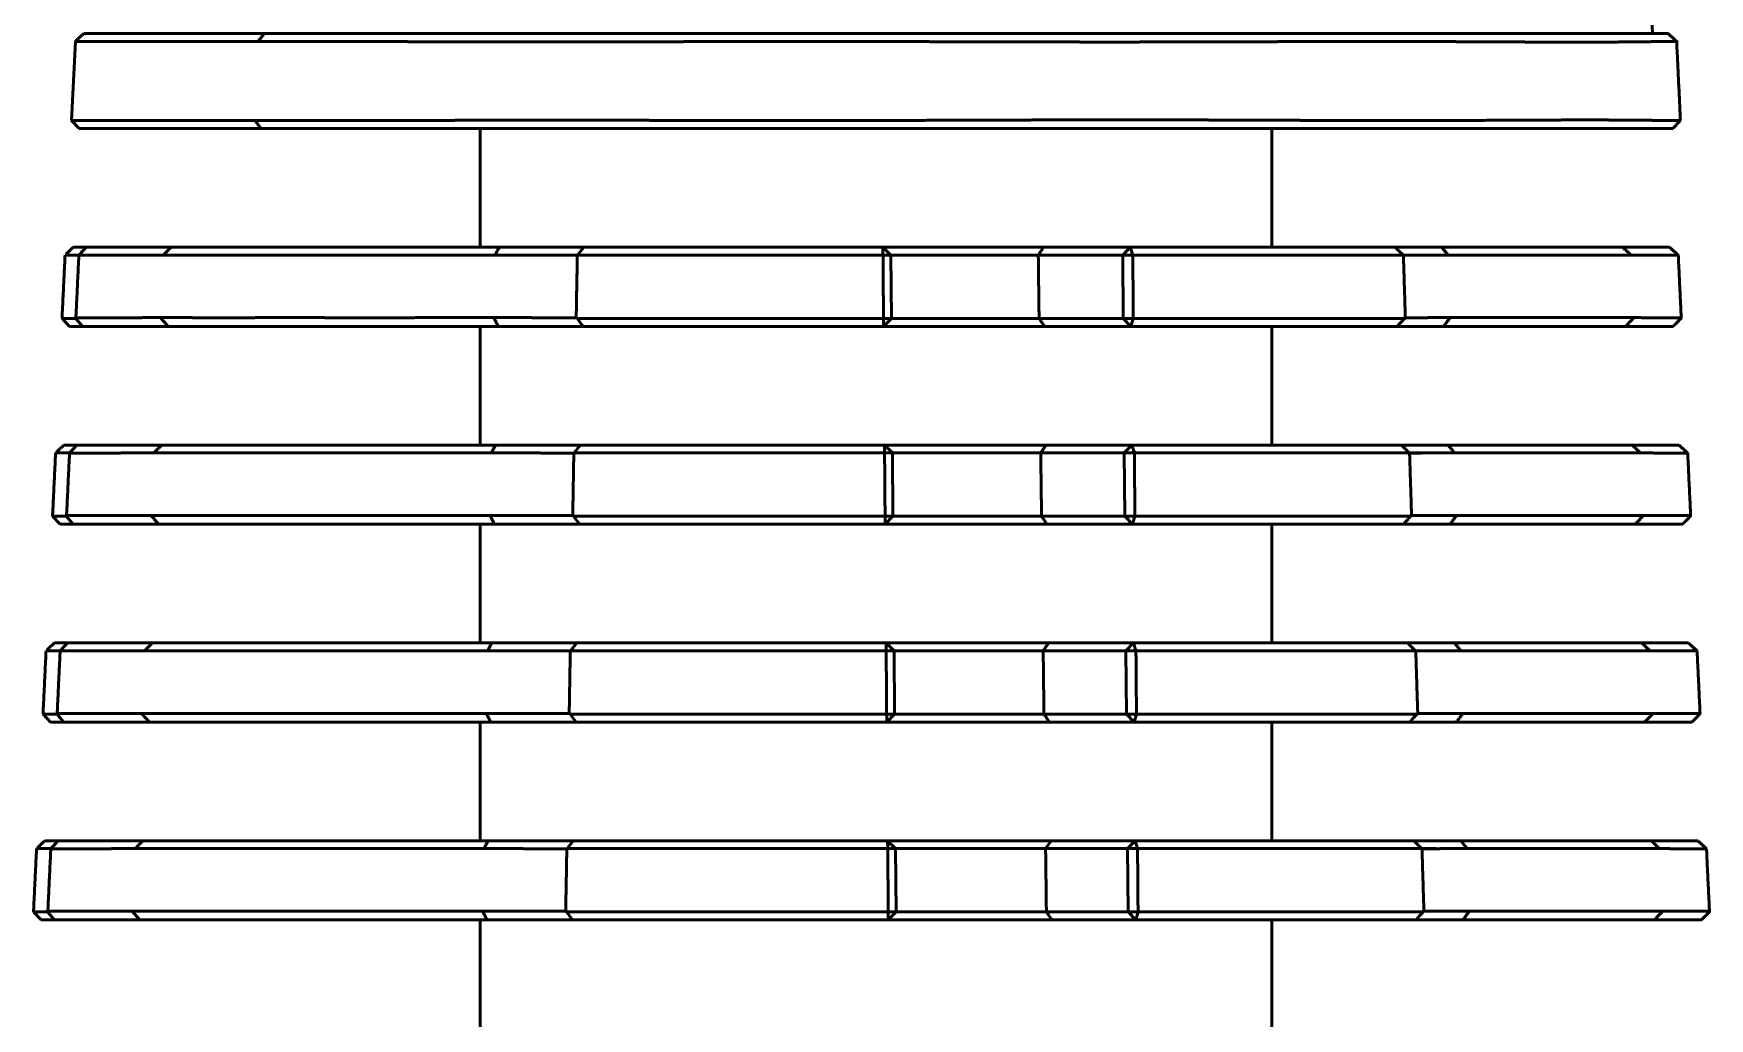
# Paper-space layout 'Layout1' of a CAD drawing. Header units: millimetres. Extents: x 102 to 294, y 28 to 266.
# Drawn here: x 103.44 to 145.79, y 198.28 to 223.17 of the extents above; entities that cross this region are included whole.
import ezdxf

# ---------------------------------------------------------------- set-up
doc = ezdxf.new("R2010")
doc.units = ezdxf.units.MM
doc.layers.add('170', color=7, linetype='Continuous', true_color=0xffffff)

psp = doc.layouts.get("Layout1")

# ---------------------------------------------------------------- linework, layer by layer
at = {"layer": '170', "color": 155, "linetype": 'Continuous', "lineweight": 50}
for p, q in [((104.497, 222.97), (104.401, 220.97)), ((104.401, 220.97), (104.591, 220.77)), ((114.728, 220.77), (114.728, 217.77)), ((134.728, 217.77), (134.728, 220.77)), ((124.904, 217.57), (124.903, 217.77)), ((125.104, 217.57), (124.903, 217.77)), ((124.903, 217.77), (128.962, 217.77)), ((128.962, 217.77), (131.149, 217.77)), ((130.961, 217.57), (131.149, 217.77)), ((131.216, 217.57), (131.149, 217.77)), ((124.904, 217.57), (125.104, 217.57)), ((125.104, 217.57), (125.117, 215.97)), ((128.829, 217.57), (125.104, 217.57)), ((130.974, 215.97), (130.961, 217.57)), ((130.961, 217.57), (131.216, 217.57)), ((104.16, 215.97), (104.351, 215.77)), ((114.728, 215.77), (114.728, 212.77)), ((124.918, 215.77), (124.917, 215.97)), ((124.917, 215.97), (125.117, 215.97)), ((124.918, 215.77), (125.117, 215.97)), ((128.986, 215.77), (124.918, 215.77)), ((125.116, 215.97), (128.848, 215.97)), ((131.166, 215.77), (128.986, 215.77)), ((131.166, 215.77), (130.974, 215.97)), ((130.974, 215.97), (131.229, 215.97)), ((131.166, 215.77), (131.229, 215.97)), ((134.728, 212.77), (134.728, 215.77)), ((124.944, 212.57), (124.942, 212.77)), ((125.143, 212.57), (124.942, 212.77)), ((124.942, 212.77), (129.025, 212.77)), ((129.025, 212.77), (131.19, 212.77)), ((131.002, 212.57), (131.19, 212.77)), ((131.19, 212.77), (131.256, 212.57)), ((124.944, 212.57), (125.143, 212.57)), ((125.143, 212.57), (125.156, 210.97)), ((128.89, 212.57), (125.143, 212.57)), ((131.015, 210.97), (131.002, 212.57)), ((131.002, 212.57), (131.256, 212.57)), ((103.92, 210.97), (104.11, 210.77)), ((124.957, 210.77), (124.957, 210.97)), ((124.957, 210.97), (125.156, 210.97)), ((124.957, 210.77), (125.156, 210.97)), ((125.155, 210.97), (128.91, 210.97)), ((131.207, 210.77), (131.015, 210.97)), ((131.015, 210.97), (131.269, 210.97)), ((131.269, 210.97), (131.207, 210.77)), ((114.728, 210.77), (114.728, 207.77)), ((129.048, 210.77), (124.957, 210.77)), ((131.207, 210.77), (129.048, 210.77)), ((134.728, 207.77), (134.728, 210.77)), ((124.984, 207.57), (124.982, 207.77)), ((125.183, 207.57), (124.982, 207.77)), ((124.982, 207.77), (129.087, 207.77)), ((124.984, 207.57), (125.183, 207.57)), ((125.183, 207.57), (125.195, 205.97)), ((128.952, 207.57), (125.183, 207.57)), ((129.087, 207.77), (131.231, 207.77)), ((131.042, 207.57), (131.231, 207.77)), ((131.055, 205.97), (131.042, 207.57)), ((131.042, 207.57), (131.296, 207.57)), ((131.231, 207.77), (131.296, 207.57)), ((103.68, 205.97), (103.87, 205.77)), ((124.997, 205.77), (124.997, 205.97)), ((124.997, 205.77), (125.195, 205.97)), ((124.997, 205.97), (125.195, 205.97)), ((125.195, 205.97), (128.971, 205.97)), ((131.248, 205.77), (131.055, 205.97)), ((131.055, 205.97), (131.309, 205.97)), ((131.309, 205.97), (131.248, 205.77)), ((114.728, 205.77), (114.728, 202.77)), ((129.111, 205.77), (124.997, 205.77)), ((131.248, 205.77), (129.111, 205.77)), ((134.728, 202.77), (134.728, 205.77)), ((125.024, 202.57), (125.021, 202.77)), ((125.222, 202.57), (125.021, 202.77)), ((125.021, 202.77), (129.149, 202.77)), ((125.222, 202.57), (125.024, 202.57)), ((125.222, 202.57), (125.235, 200.97)), ((129.014, 202.57), (125.222, 202.57)), ((129.149, 202.77), (131.272, 202.77)), ((131.083, 202.57), (131.272, 202.77)), ((131.096, 200.97), (131.083, 202.57)), ((131.336, 202.57), (131.083, 202.57)), ((131.272, 202.77), (131.336, 202.57)), ((103.439, 200.97), (103.63, 200.77)), ((114.728, 200.77), (114.728, 197.77)), ((125.036, 200.77), (125.037, 200.97)), ((125.036, 200.77), (125.235, 200.97)), ((129.173, 200.77), (125.036, 200.77)), ((125.235, 200.97), (125.037, 200.97)), ((125.234, 200.97), (129.033, 200.97)), ((131.289, 200.77), (129.173, 200.77)), ((131.349, 200.97), (131.096, 200.97)), ((131.289, 200.77), (131.096, 200.97)), ((131.349, 200.97), (131.289, 200.77)), ((134.728, 197.77), (134.728, 200.77))]:
    psp.add_line(p, q, dxfattribs=at)
for points in [[(144.348, 223.17), (144.242, 225.37)], [(104.707, 223.17), (104.496, 222.969)], [(109.112, 222.97), (109.274, 223.17)], [(144.976, 222.951), (144.746, 223.17)], [(145.054, 220.975), (144.958, 222.986)], [(109.185, 220.77), (109.038, 220.97)], [(144.861, 220.77), (145.04, 220.958)], [(104.447, 217.77), (104.258, 217.59)], [(104.447, 217.77), (104.774, 217.77)], [(106.72, 217.57), (106.916, 217.77)], [(115.1, 217.57), (115.21, 217.77)], [(139.183, 217.57), (139.021, 217.77)], [(143.804, 217.57), (143.594, 217.77)], [(104.237, 217.57), (104.16, 215.97)], [(104.585, 217.57), (104.237, 217.57)], [(104.51, 215.986), (104.585, 217.57)], [(117.152, 215.986), (117.18, 217.57)], [(124.917, 215.97), (124.904, 217.57)], [(130.961, 217.57), (128.828, 217.57)], [(128.848, 215.97), (128.828, 217.57)], [(131.216, 217.57), (131.229, 215.97)], [(138.103, 215.986), (138.054, 217.57)], [(145.074, 215.986), (144.999, 217.57)], [(106.841, 215.77), (106.645, 215.99)], [(115.18, 215.77), (115.07, 215.99)], [(117.153, 215.987), (117.173, 215.97)], [(138.087, 215.97), (138.103, 215.987)], [(139.072, 215.77), (139.234, 215.99)], [(143.67, 215.77), (143.88, 215.99)], [(145.074, 215.987), (145.072, 215.97)], [(104.16, 215.97), (104.505, 215.97)], [(104.676, 215.77), (104.351, 215.77)], [(128.848, 215.97), (130.974, 215.97)], [(104.207, 212.77), (104.018, 212.59)], [(104.207, 212.77), (104.538, 212.77)], [(106.482, 212.57), (106.678, 212.77)], [(115.006, 212.57), (115.116, 212.77)], [(139.345, 212.57), (139.183, 212.77)], [(144.045, 212.57), (143.835, 212.77)], [(103.997, 212.57), (103.92, 210.97)], [(104.348, 212.57), (103.997, 212.57)], [(104.274, 210.986), (104.349, 212.57)], [(117.092, 212.569), (117.064, 210.986)], [(124.957, 210.97), (124.944, 212.57)], [(131.002, 212.57), (128.89, 212.57)], [(128.89, 212.57), (128.91, 210.97)], [(131.256, 212.57), (131.269, 210.97)], [(138.519, 212.57), (133.998, 212.57)], [(138.26, 210.986), (138.21, 212.57)], [(145.237, 212.569), (145.312, 210.986)], [(103.92, 210.97), (104.269, 210.97)], [(104.269, 210.97), (104.274, 210.987)], [(106.406, 210.99), (106.603, 210.77)], [(114.976, 210.99), (115.086, 210.77)], [(128.91, 210.97), (131.015, 210.97)], [(139.396, 210.99), (139.234, 210.77)], [(144.121, 210.99), (143.912, 210.77)], [(104.44, 210.77), (104.11, 210.77)], [(103.757, 207.57), (103.68, 205.97)], [(104.112, 207.57), (103.757, 207.57)], [(103.966, 207.77), (103.777, 207.59)], [(103.966, 207.77), (104.301, 207.77)], [(104.037, 205.987), (104.112, 207.57)], [(106.244, 207.57), (106.44, 207.77)], [(114.911, 207.57), (115.021, 207.77)], [(117.003, 207.569), (116.975, 205.987)], [(124.997, 205.97), (124.984, 207.57)], [(128.952, 207.57), (128.971, 205.97)], [(131.042, 207.57), (128.952, 207.57)], [(131.296, 207.57), (131.309, 205.97)], [(138.365, 207.57), (138.211, 207.57)], [(138.366, 207.569), (138.416, 205.987)], [(139.345, 207.77), (139.507, 207.57)], [(144.077, 207.77), (144.286, 207.57)], [(145.55, 205.987), (145.475, 207.57)], [(103.68, 205.97), (104.033, 205.97)], [(104.033, 205.97), (104.037, 205.987)], [(106.168, 205.99), (106.365, 205.77)], [(114.882, 205.99), (114.991, 205.77)], [(116.975, 205.987), (116.996, 205.97)], [(128.971, 205.97), (131.055, 205.97)], [(138.262, 205.97), (138.399, 205.97)], [(138.399, 205.97), (138.416, 205.987)], [(139.558, 205.99), (139.396, 205.77)], [(144.363, 205.99), (144.153, 205.77)], [(145.55, 205.987), (145.547, 205.97)], [(104.204, 205.77), (103.87, 205.77)], [(103.516, 202.57), (103.439, 200.97)], [(103.876, 202.57), (103.516, 202.57)], [(103.726, 202.77), (103.537, 202.59)], [(103.726, 202.77), (104.065, 202.77)], [(103.801, 200.987), (103.876, 202.57)], [(106.005, 202.57), (106.202, 202.77)], [(114.817, 202.57), (114.927, 202.77)], [(116.887, 200.987), (116.915, 202.57)], [(125.037, 200.97), (125.024, 202.57)], [(129.033, 200.97), (129.013, 202.57)], [(131.083, 202.57), (129.013, 202.57)], [(131.336, 202.57), (131.349, 200.97)], [(138.893, 202.57), (134.339, 202.57)], [(138.572, 200.987), (138.523, 202.57)], [(139.669, 202.57), (139.507, 202.77)], [(144.528, 202.57), (144.318, 202.77)], [(145.712, 202.569), (145.788, 200.987)], [(103.439, 200.97), (103.764, 200.97)], [(103.967, 200.77), (103.63, 200.77)], [(103.764, 200.97), (103.796, 200.97)], [(103.796, 200.97), (103.801, 200.987)], [(105.93, 200.99), (106.127, 200.77)], [(114.788, 200.99), (114.897, 200.77)], [(129.033, 200.97), (131.096, 200.97)], [(139.72, 200.99), (139.558, 200.77)], [(144.604, 200.99), (144.394, 200.77)]]:
    psp.add_open_spline(points, degree=1, dxfattribs=at)
for points, knots in [([(109.112, 222.97), (107.014, 222.97), (105.45, 222.97), (104.606, 222.97), (104.497, 222.97)], [0, 0, 0.45456, 0.793501, 0.976331, 1, 1]), ([(104.707, 223.17), (104.843, 223.17), (105.892, 223.17), (107.922, 223.17), (109.274, 223.17)], [0, 0, 0.029963, 0.259498, 0.703983, 1, 1]), ([(144.959, 222.968), (144.936, 222.969), (144.923, 222.97), (144.906, 222.97), (144.887, 222.97), (144.865, 222.97), (144.811, 222.97), (144.745, 222.97), (144.667, 222.969), (144.577, 222.968), (144.361, 222.965), (144.098, 222.961), (143.949, 222.96), (143.789, 222.958), (143.616, 222.957), (143.433, 222.955), (143.238, 222.954), (143.032, 222.953), (142.815, 222.953), (142.587, 222.952), (142.349, 222.952), (142.1, 222.953), (141.84, 222.953), (141.569, 222.954), (140.999, 222.956), (140.389, 222.959), (139.742, 222.963), (139.405, 222.964), (138.882, 222.967), (138.522, 222.968), (137.968, 222.97), (137.589, 222.97), (137.202, 222.97), (136.808, 222.97), (135.997, 222.968), (135.581, 222.967), (135.158, 222.965), (134.295, 222.962), (133.41, 222.959), (132.502, 222.957), (132.041, 222.956), (131.576, 222.956), (131.107, 222.955), (130.158, 222.955), (129.678, 222.956), (129.195, 222.956), (128.709, 222.957), (128.221, 222.958), (127.73, 222.959), (126.745, 222.962), (125.756, 222.965), (125.259, 222.967), (124.763, 222.968), (123.771, 222.97), (123.275, 222.97), (122.286, 222.97), (121.548, 222.968), (121.059, 222.967), (120.329, 222.965), (119.847, 222.964), (119.366, 222.962), (118.889, 222.961), (118.415, 222.96), (117.711, 222.958), (117.248, 222.958), (116.561, 222.957), (116.11, 222.957), (115.663, 222.957), (115.222, 222.958), (114.786, 222.958), (114.144, 222.96), (113.724, 222.961), (113.107, 222.963), (112.705, 222.965), (112.309, 222.966), (111.921, 222.968), (111.167, 222.97), (110.447, 222.972), (109.762, 222.972), (109.112, 222.97)], [0, 0, 0.000634, 0.001005, 0.001461, 0.002001, 0.002625, 0.004126, 0.005964, 0.008139, 0.01065, 0.016673, 0.02401, 0.028164, 0.032642, 0.037443, 0.042566, 0.048003, 0.053753, 0.059808, 0.066162, 0.072813, 0.079762, 0.087009, 0.094549, 0.110474, 0.127478, 0.145524, 0.154938, 0.169526, 0.17955, 0.195012, 0.205588, 0.216377, 0.227379, 0.250011, 0.261615, 0.273404, 0.297471, 0.322173, 0.347493, 0.360353, 0.373339, 0.386427, 0.412897, 0.42628, 0.43976, 0.453316, 0.466939, 0.480621, 0.508092, 0.535699, 0.54955, 0.5634, 0.591069, 0.60489, 0.632479, 0.65307, 0.666727, 0.687073, 0.700544, 0.713939, 0.727258, 0.74048, 0.760112, 0.773048, 0.792193, 0.804786, 0.81724, 0.829555, 0.841709, 0.859626, 0.871342, 0.888551, 0.89978, 0.910815, 0.921652, 0.942671, 0.962762, 0.981872, 1, 1]), ([(109.274, 223.17), (112.056, 223.17), (115.327, 223.17), (118.954, 223.17), (122.802, 223.17), (126.723, 223.17), (128.662, 223.17), (132.41, 223.17), (135.869, 223.17), (137.446, 223.17), (140.209, 223.17), (142.379, 223.17), (143.884, 223.17), (144.655, 223.17), (144.746, 223.17)], [0, 0, 0.078438, 0.170654, 0.272886, 0.381372, 0.491907, 0.54657, 0.652233, 0.74974, 0.794209, 0.872097, 0.933256, 0.975692, 0.997415, 1, 1]), ([(104.401, 220.97), (104.511, 220.97), (105.358, 220.97), (106.93, 220.97), (109.038, 220.97)], [0, 0, 0.02367, 0.2065, 0.545441, 1, 1]), ([(109.185, 220.77), (107.82, 220.77), (105.774, 220.77), (104.724, 220.77), (104.591, 220.77)], [0, 0, 0.297064, 0.742456, 0.97114, 1, 1]), ([(109.038, 220.97), (109.36, 220.969), (109.691, 220.968), (110.032, 220.968), (110.738, 220.968), (111.291, 220.969), (111.669, 220.97), (111.861, 220.97), (112.649, 220.973), (113.466, 220.975), (113.675, 220.975), (114.097, 220.976), (114.743, 220.977), (115.623, 220.978), (116.072, 220.978), (116.526, 220.979), (116.985, 220.978), (117.448, 220.978), (118.152, 220.977), (118.626, 220.977), (119.344, 220.975), (119.827, 220.974), (120.802, 220.973), (121.784, 220.971), (122.279, 220.97), (123.024, 220.97), (123.522, 220.97), (124.27, 220.971), (125.268, 220.974), (126.015, 220.976), (126.513, 220.978), (127.257, 220.98), (127.997, 220.983), (128.489, 220.984), (129.222, 220.986), (129.708, 220.987), (130.669, 220.988), (131.615, 220.987), (132.083, 220.987), (132.776, 220.986), (133.232, 220.984), (133.906, 220.982), (134.785, 220.979), (135.429, 220.976), (135.85, 220.975), (136.468, 220.972), (136.872, 220.971), (137.268, 220.97), (137.658, 220.97), (138.039, 220.97), (138.777, 220.971), (139.481, 220.973), (140.149, 220.976), (141.081, 220.981), (141.654, 220.983), (142.186, 220.985), (142.437, 220.985), (142.676, 220.985), (142.905, 220.985), (143.122, 220.985), (143.329, 220.984), (143.525, 220.983), (143.709, 220.982), (143.882, 220.981), (144.044, 220.979), (144.193, 220.978), (144.331, 220.976), (144.457, 220.975), (144.673, 220.972), (144.764, 220.971), (144.842, 220.97), (144.908, 220.97), (144.962, 220.97), (145.003, 220.97), (145.032, 220.971), (145.043, 220.972), (145.05, 220.972), (145.054, 220.973)], [0, 0, 0.008947, 0.018148, 0.027593, 0.047207, 0.062551, 0.073061, 0.078395, 0.100255, 0.12295, 0.128745, 0.140473, 0.15839, 0.182833, 0.195292, 0.207908, 0.220653, 0.233518, 0.253041, 0.266208, 0.286157, 0.29957, 0.326617, 0.353907, 0.367643, 0.38833, 0.40216, 0.422929, 0.450616, 0.471378, 0.485199, 0.505852, 0.526407, 0.540056, 0.560419, 0.573902, 0.60059, 0.626863, 0.639844, 0.65909, 0.671754, 0.69047, 0.714862, 0.732733, 0.744428, 0.761602, 0.772806, 0.783813, 0.79462, 0.805208, 0.825707, 0.84524, 0.863797, 0.889679, 0.905578, 0.920357, 0.92731, 0.933962, 0.940309, 0.946353, 0.952094, 0.957529, 0.962647, 0.967449, 0.971928, 0.976081, 0.979907, 0.983407, 0.989419, 0.991922, 0.99409, 0.995921, 0.997416, 0.998572, 0.999388, 0.999668, 0.999863, 1, 1]), ([(144.861, 220.77), (144.771, 220.77), (144.001, 220.77), (142.493, 220.77), (141.484, 220.77), (138.999, 220.77), (135.954, 220.77), (132.475, 220.77), (128.704, 220.77), (126.753, 220.77), (122.804, 220.77), (118.931, 220.77), (117.072, 220.77), (113.589, 220.77), (110.522, 220.77), (109.185, 220.77)], [0, 0, 0.002523, 0.024108, 0.066366, 0.094645, 0.164299, 0.249658, 0.347167, 0.452867, 0.507572, 0.618257, 0.726808, 0.77891, 0.876558, 0.962513, 1, 1]), ([(104.583, 217.569), (104.631, 217.619), (104.726, 217.72), (104.774, 217.77)], [0, 0, 0.24967, 0.749682, 1, 1]), ([(104.774, 217.77), (106.399, 217.77), (106.916, 217.77)], [0, 0, 0.758515, 1, 1]), ([(106.916, 217.77), (108.915, 217.77), (111.73, 217.77), (115.21, 217.77)], [0, 0, 0.241066, 0.580396, 1, 1]), ([(115.21, 217.77), (116.107, 217.77), (117.345, 217.77)], [0, 0, 0.41989, 1, 1]), ([(117.345, 217.77), (117.305, 217.72), (117.265, 217.67), (117.225, 217.619), (117.184, 217.569)], [0, 0, 0.24961, 0.499522, 0.74961, 1, 1]), ([(117.345, 217.77), (119.799, 217.77), (124.903, 217.77)], [0, 0, 0.324618, 1, 1]), ([(128.962, 217.77), (128.905, 217.685), (128.886, 217.656), (128.848, 217.599), (128.829, 217.57)], [0, 0, 0.426237, 0.569665, 0.856547, 1, 1]), ([(131.149, 217.77), (133.536, 217.77), (137.846, 217.77)], [0, 0, 0.356345, 1, 1]), ([(138.051, 217.569), (137.948, 217.67), (137.845, 217.77)], [0, 0, 0.500298, 1, 1]), ([(137.845, 217.77), (138.003, 217.77), (139.021, 217.77)], [0, 0, 0.133736, 1, 1]), ([(139.021, 217.77), (140.326, 217.77), (142.317, 217.77), (143.406, 217.77), (143.594, 217.77)], [0, 0, 0.285425, 0.720662, 0.958777, 1, 1]), ([(143.594, 217.77), (144.154, 217.77), (144.777, 217.77)], [0, 0, 0.473105, 1, 1]), ([(144.778, 217.77), (144.889, 217.67), (144.999, 217.569)], [0, 0, 0.500208, 1, 1]), ([(106.72, 217.57), (106.641, 217.57), (106.553, 217.57), (106.506, 217.57), (106.406, 217.57), (106.126, 217.57), (105.731, 217.569), (105.51, 217.569), (105.354, 217.568), (104.94, 217.567), (104.584, 217.566)], [0, 0, 0.037151, 0.078153, 0.100099, 0.146778, 0.278196, 0.463052, 0.56664, 0.639722, 0.8336, 1, 1]), ([(115.1, 217.57), (114.395, 217.57), (113.711, 217.57), (113.047, 217.571), (112.723, 217.571), (112.091, 217.571), (111.483, 217.571), (111.188, 217.571), (110.616, 217.57), (110.07, 217.57), (109.549, 217.571), (109.057, 217.571), (108.593, 217.571), (108.372, 217.571), (107.951, 217.571), (107.752, 217.571), (107.377, 217.57), (107.033, 217.57), (106.72, 217.57)], [0, 0, 0.084052, 0.16571, 0.244924, 0.283614, 0.35902, 0.431656, 0.466869, 0.535068, 0.600282, 0.662342, 0.72111, 0.776469, 0.802873, 0.853082, 0.876846, 0.92164, 0.962695, 1, 1]), ([(117.18, 217.566), (117.105, 217.567), (117.022, 217.567), (116.93, 217.567), (116.831, 217.568), (116.61, 217.569), (116.361, 217.569), (116.084, 217.57), (115.934, 217.57), (115.779, 217.57), (115.45, 217.57), (115.1, 217.57)], [0, 0, 0.036104, 0.076188, 0.12025, 0.168014, 0.273943, 0.393601, 0.52698, 0.598895, 0.673806, 0.83159, 1, 1]), ([(124.904, 217.57), (122.275, 217.57), (117.181, 217.57)], [0, 0, 0.340423, 1, 1]), ([(138.053, 217.57), (133.655, 217.57), (131.216, 217.57)], [0, 0, 0.643258, 1, 1]), ([(139.183, 217.57), (139.052, 217.57), (138.869, 217.57), (138.757, 217.57), (138.512, 217.57), (138.353, 217.569), (138.285, 217.569), (138.226, 217.569), (138.175, 217.568), (138.153, 217.568), (138.133, 217.568), (138.076, 217.567), (138.054, 217.566)], [0, 0, 0.115959, 0.277771, 0.377315, 0.594217, 0.735212, 0.794917, 0.847345, 0.892395, 0.912023, 0.929674, 0.980589, 1, 1]), ([(143.804, 217.57), (143.181, 217.57), (141.616, 217.57), (139.183, 217.57)], [0, 0, 0.134705, 0.473397, 1, 1]), ([(145, 217.566), (144.865, 217.567), (144.738, 217.567), (144.618, 217.567), (144.561, 217.568), (144.306, 217.569), (144.138, 217.569), (144.066, 217.57), (144.003, 217.57), (143.948, 217.57), (143.901, 217.57), (143.835, 217.57), (143.804, 217.57)], [0, 0, 0.112429, 0.218862, 0.319262, 0.367026, 0.580151, 0.720235, 0.780191, 0.833338, 0.87958, 0.918511, 0.974112, 1, 1]), ([(104.505, 215.97), (104.508, 215.978), (104.51, 215.987)], [0, 0, 0.499836, 1, 1]), ([(104.51, 215.987), (104.691, 215.987), (105.036, 215.988), (105.51, 215.988), (105.793, 215.988), (106.05, 215.989), (106.169, 215.989), (106.28, 215.99), (106.478, 215.99), (106.645, 215.99)], [0, 0, 0.084563, 0.246572, 0.468431, 0.601044, 0.721491, 0.777075, 0.829174, 0.922109, 1, 1]), ([(106.645, 215.99), (106.798, 215.99), (107.128, 215.99), (107.489, 215.989), (107.881, 215.989), (108.089, 215.989), (108.526, 215.989), (108.993, 215.989), (109.489, 215.99), (110.011, 215.99), (110.282, 215.99), (110.844, 215.989), (111.432, 215.989), (112.044, 215.989), (112.359, 215.989), (113.005, 215.989), (113.674, 215.99), (115.07, 215.99)], [0, 0, 0.018171, 0.057334, 0.100193, 0.146743, 0.171392, 0.223342, 0.278764, 0.337558, 0.399553, 0.431734, 0.498465, 0.568242, 0.640903, 0.678249, 0.754947, 0.834271, 1, 1]), ([(115.07, 215.99), (115.248, 215.99), (115.421, 215.99), (115.751, 215.99), (116.331, 215.988), (116.581, 215.988), (116.696, 215.988), (116.803, 215.988), (116.994, 215.988), (117.152, 215.987)], [0, 0, 0.085588, 0.16867, 0.326887, 0.605363, 0.725524, 0.780754, 0.832371, 0.923956, 1, 1]), ([(138.103, 215.987), (138.11, 215.987), (138.125, 215.988), (138.15, 215.988), (138.276, 215.988), (138.402, 215.988), (138.562, 215.989), (138.655, 215.989), (138.755, 215.99), (138.98, 215.99), (139.234, 215.99)], [0, 0, 0.005867, 0.01967, 0.041413, 0.152722, 0.264295, 0.405619, 0.487636, 0.57681, 0.775098, 1, 1]), ([(139.234, 215.99), (140.561, 215.99), (142.584, 215.99), (143.689, 215.99), (143.88, 215.99)], [0, 0, 0.285633, 0.721063, 0.959012, 1, 1]), ([(143.88, 215.99), (143.891, 215.99), (143.911, 215.99), (143.94, 215.99), (143.977, 215.99), (144.078, 215.989), (144.213, 215.988), (144.292, 215.988), (144.428, 215.988), (144.528, 215.988), (144.813, 215.988), (145.074, 215.987)], [0, 0, 0.009131, 0.025789, 0.049984, 0.081551, 0.165999, 0.2785, 0.345224, 0.458546, 0.542931, 0.78136, 1, 1]), ([(104.676, 215.77), (104.59, 215.87), (104.505, 215.97)], [0, 0, 0.50052, 1, 1]), ([(106.841, 215.77), (106.319, 215.77), (104.676, 215.77)], [0, 0, 0.240878, 1, 1]), ([(115.18, 215.77), (113.35, 215.77), (110.171, 215.77), (107.74, 215.77), (106.841, 215.77)], [0, 0, 0.219429, 0.600673, 0.892134, 1, 1]), ([(117.327, 215.77), (116.085, 215.77), (115.18, 215.77)], [0, 0, 0.578693, 1, 1]), ([(117.173, 215.97), (119.685, 215.97), (124.917, 215.97)], [0, 0, 0.324446, 1, 1]), ([(117.173, 215.97), (117.212, 215.92), (117.25, 215.87), (117.288, 215.82), (117.327, 215.77)], [0, 0, 0.250286, 0.500401, 0.750305, 1, 1]), ([(124.918, 215.77), (122.335, 215.77), (117.327, 215.77)], [0, 0, 0.340211, 1, 1]), ([(128.848, 215.97), (128.908, 215.883), (128.947, 215.826), (128.986, 215.77)], [0, 0, 0.434579, 0.717277, 1, 1]), ([(137.894, 215.77), (135.818, 215.77), (131.166, 215.77)], [0, 0, 0.308576, 1, 1]), ([(131.229, 215.97), (133.675, 215.97), (138.087, 215.97)], [0, 0, 0.356671, 1, 1]), ([(137.894, 215.77), (137.942, 215.82), (137.99, 215.87), (138.087, 215.97)], [0, 0, 0.249784, 0.49972, 1, 1]), ([(139.072, 215.77), (138.447, 215.77), (137.894, 215.77)], [0, 0, 0.530571, 1, 1]), ([(143.67, 215.77), (143.053, 215.77), (141.495, 215.77), (139.072, 215.77)], [0, 0, 0.134339, 0.473053, 1, 1]), ([(144.87, 215.77), (144.238, 215.77), (143.67, 215.77)], [0, 0, 0.526878, 1, 1]), ([(145.072, 215.97), (145.021, 215.92), (144.921, 215.82), (144.87, 215.77)], [0, 0, 0.249788, 0.7498, 1, 1]), ([(104.347, 212.569), (104.442, 212.67), (104.537, 212.77)], [0, 0, 0.499572, 1, 1]), ([(104.538, 212.77), (105.437, 212.77), (106.678, 212.77)], [0, 0, 0.420295, 1, 1]), ([(106.678, 212.77), (107.586, 212.77), (110.043, 212.77), (111.57, 212.77), (115.116, 212.77)], [0, 0, 0.107602, 0.398808, 0.579836, 1, 1]), ([(115.116, 212.77), (116.739, 212.77), (117.257, 212.77)], [0, 0, 0.75818, 1, 1]), ([(117.257, 212.77), (117.217, 212.72), (117.176, 212.67), (117.136, 212.619), (117.096, 212.569)], [0, 0, 0.249632, 0.499503, 0.749676, 1, 1]), ([(117.256, 212.77), (119.751, 212.77), (124.942, 212.77)], [0, 0, 0.324608, 1, 1]), ([(129.025, 212.77), (128.967, 212.685), (128.929, 212.627), (128.89, 212.57)], [0, 0, 0.42575, 0.712899, 1, 1]), ([(131.19, 212.77), (133.618, 212.77), (138.002, 212.77)], [0, 0, 0.356405, 1, 1]), ([(138.207, 212.569), (138.156, 212.619), (138.053, 212.72), (138.002, 212.77)], [0, 0, 0.250208, 0.750233, 1, 1]), ([(138.002, 212.77), (138.161, 212.77), (139.183, 212.77)], [0, 0, 0.13443, 1, 1]), ([(139.183, 212.77), (140.514, 212.77), (142.542, 212.77), (143.647, 212.77), (143.835, 212.77)], [0, 0, 0.286076, 0.721919, 0.959507, 1, 1]), ([(143.835, 212.77), (144.392, 212.77), (145.015, 212.77)], [0, 0, 0.472021, 1, 1]), ([(145.016, 212.77), (145.126, 212.67), (145.237, 212.569)], [0, 0, 0.500198, 1, 1]), ([(106.482, 212.57), (106.403, 212.57), (106.315, 212.57), (106.269, 212.57), (106.169, 212.57), (105.889, 212.57), (105.633, 212.569), (105.349, 212.569), (105.196, 212.568), (105.037, 212.568), (104.703, 212.567), (104.348, 212.566)], [0, 0, 0.037053, 0.077966, 0.099878, 0.146492, 0.277804, 0.397744, 0.530892, 0.602493, 0.676953, 0.833432, 1, 1]), ([(115.006, 212.57), (114.644, 212.57), (113.937, 212.57), (113.591, 212.57), (112.915, 212.571), (112.585, 212.571), (111.942, 212.571), (111.629, 212.571), (111.022, 212.571), (110.44, 212.57), (109.884, 212.57), (109.355, 212.571), (108.854, 212.571), (108.382, 212.571), (107.94, 212.571), (107.528, 212.571), (107.147, 212.57), (106.798, 212.57), (106.482, 212.57)], [0, 0, 0.042369, 0.125353, 0.165927, 0.245241, 0.283974, 0.359461, 0.396171, 0.467389, 0.535633, 0.600877, 0.662944, 0.721683, 0.777009, 0.828913, 0.877259, 0.921934, 0.96285, 1, 1]), ([(117.092, 212.566), (117.016, 212.567), (116.888, 212.567), (116.841, 212.567), (116.741, 212.568), (116.52, 212.569), (116.27, 212.569), (115.992, 212.57), (115.842, 212.57), (115.686, 212.57), (115.357, 212.57), (115.006, 212.57)], [0, 0, 0.036153, 0.097843, 0.120384, 0.168179, 0.274151, 0.393826, 0.527203, 0.599107, 0.673989, 0.831699, 1, 1]), ([(124.944, 212.57), (119.64, 212.57), (117.093, 212.57)], [0, 0, 0.675607, 1, 1]), ([(138.209, 212.57), (136.068, 212.57), (131.256, 212.57)], [0, 0, 0.308006, 1, 1]), ([(139.345, 212.57), (139.213, 212.57), (139.089, 212.57), (138.973, 212.57), (138.917, 212.57), (138.671, 212.57), (138.512, 212.569), (138.444, 212.569), (138.384, 212.569), (138.358, 212.569), (138.333, 212.568), (138.311, 212.568), (138.291, 212.568), (138.233, 212.567), (138.21, 212.566)], [0, 0, 0.115747, 0.225054, 0.327903, 0.376704, 0.593387, 0.734336, 0.794058, 0.846531, 0.870022, 0.891645, 0.91132, 0.929018, 0.980204, 1, 1]), ([(144.045, 212.57), (143.417, 212.57), (141.825, 212.57), (139.345, 212.57)], [0, 0, 0.133561, 0.472316, 1, 1]), ([(145.237, 212.566), (145.103, 212.567), (144.915, 212.567), (144.799, 212.568), (144.544, 212.569), (144.377, 212.569), (144.306, 212.57), (144.214, 212.57), (144.163, 212.57), (144.141, 212.57), (144.075, 212.57), (144.045, 212.57)], [0, 0, 0.112706, 0.270467, 0.36784, 0.581266, 0.721441, 0.781378, 0.858434, 0.900957, 0.919419, 0.974641, 1, 1]), ([(104.44, 210.77), (104.354, 210.87), (104.269, 210.97)], [0, 0, 0.500465, 1, 1]), ([(104.274, 210.987), (104.454, 210.987), (104.8, 210.988), (105.274, 210.988), (105.688, 210.989), (105.873, 210.989), (105.988, 210.989), (106.241, 210.99), (106.406, 210.99)], [0, 0, 0.084662, 0.246819, 0.468805, 0.663208, 0.750055, 0.803935, 0.922292, 1, 1]), ([(106.406, 210.99), (106.561, 210.99), (106.725, 210.99), (107.075, 210.99), (107.457, 210.989), (107.871, 210.989), (108.316, 210.989), (108.79, 210.989), (109.293, 210.99), (109.825, 210.99), (110.384, 210.99), (110.97, 210.989), (111.272, 210.989), (111.895, 210.989), (112.215, 210.989), (112.873, 210.989), (113.554, 210.99), (114.976, 210.99)], [0, 0, 0.018092, 0.037138, 0.078028, 0.122632, 0.170943, 0.222838, 0.278191, 0.336888, 0.398925, 0.464175, 0.532509, 0.567795, 0.640504, 0.677881, 0.754658, 0.834072, 1, 1]), ([(114.976, 210.99), (115.154, 210.99), (115.328, 210.99), (115.658, 210.99), (116.239, 210.988), (116.49, 210.988), (116.606, 210.988), (116.713, 210.988), (116.905, 210.988), (117.064, 210.987)], [0, 0, 0.085536, 0.168568, 0.326711, 0.605141, 0.725322, 0.780579, 0.832218, 0.923868, 1, 1]), ([(117.064, 210.987), (117.074, 210.978), (117.084, 210.97)], [0, 0, 0.500098, 1, 1]), ([(117.084, 210.97), (122.277, 210.97), (124.957, 210.97)], [0, 0, 0.659632, 1, 1]), ([(117.084, 210.97), (117.123, 210.92), (117.161, 210.87), (117.2, 210.82), (117.238, 210.77)], [0, 0, 0.250341, 0.500445, 0.75034, 1, 1]), ([(128.91, 210.97), (128.94, 210.926), (128.99, 210.855), (129.029, 210.798), (129.048, 210.77)], [0, 0, 0.217061, 0.575643, 0.858548, 1, 1]), ([(131.269, 210.97), (136.094, 210.97), (138.243, 210.97)], [0, 0, 0.691916, 1, 1]), ([(138.051, 210.77), (138.147, 210.87), (138.195, 210.92), (138.243, 210.97)], [0, 0, 0.499694, 0.749757, 1, 1]), ([(138.243, 210.97), (138.251, 210.978), (138.259, 210.987)], [0, 0, 0.499685, 1, 1]), ([(138.26, 210.987), (138.266, 210.987), (138.282, 210.988), (138.307, 210.988), (138.434, 210.988), (138.561, 210.988), (138.721, 210.989), (138.815, 210.989), (138.916, 210.99), (139.141, 210.99), (139.396, 210.99)], [0, 0, 0.006055, 0.020035, 0.041933, 0.15353, 0.265165, 0.406445, 0.488389, 0.57748, 0.775486, 1, 1]), ([(139.396, 210.99), (140.749, 210.99), (142.809, 210.99), (143.492, 210.99), (144.121, 210.99)], [0, 0, 0.286278, 0.722309, 0.866793, 1, 1]), ([(144.121, 210.99), (144.132, 210.99), (144.151, 210.99), (144.18, 210.99), (144.217, 210.99), (144.318, 210.989), (144.452, 210.988), (144.619, 210.988), (144.715, 210.988), (144.82, 210.988), (145.051, 210.988), (145.312, 210.987)], [0, 0, 0.008846, 0.025258, 0.049248, 0.080641, 0.164865, 0.277303, 0.417869, 0.498888, 0.586642, 0.780844, 1, 1]), ([(145.31, 210.97), (145.259, 210.92), (145.158, 210.82), (145.108, 210.77)], [0, 0, 0.24982, 0.74982, 1, 1]), ([(145.312, 210.987), (145.311, 210.978), (145.31, 210.97)], [0, 0, 0.500514, 1, 1]), ([(106.603, 210.77), (105.35, 210.77), (104.44, 210.77)], [0, 0, 0.579104, 1, 1]), ([(115.086, 210.77), (111.525, 210.77), (108.645, 210.77), (106.603, 210.77)], [0, 0, 0.419791, 0.759271, 1, 1]), ([(117.238, 210.77), (115.992, 210.77), (115.086, 210.77)], [0, 0, 0.578886, 1, 1]), ([(124.957, 210.77), (122.331, 210.77), (117.238, 210.77)], [0, 0, 0.340203, 1, 1]), ([(138.051, 210.77), (133.646, 210.77), (131.207, 210.77)], [0, 0, 0.643648, 1, 1]), ([(139.234, 210.77), (138.607, 210.77), (138.051, 210.77)], [0, 0, 0.52987, 1, 1]), ([(143.912, 210.77), (143.723, 210.77), (142.613, 210.77), (140.573, 210.77), (139.234, 210.77)], [0, 0, 0.040268, 0.277693, 0.713721, 1, 1]), ([(145.108, 210.77), (144.476, 210.77), (143.912, 210.77)], [0, 0, 0.52796, 1, 1]), ([(104.11, 207.569), (104.206, 207.67), (104.301, 207.77)], [0, 0, 0.499532, 1, 1]), ([(106.244, 207.57), (106.165, 207.57), (106.078, 207.57), (105.982, 207.57), (105.879, 207.57), (105.396, 207.569), (105.112, 207.569), (104.96, 207.568), (104.801, 207.568), (104.467, 207.567), (104.112, 207.566)], [0, 0, 0.036955, 0.077788, 0.122489, 0.170777, 0.397341, 0.530524, 0.602164, 0.676664, 0.833267, 1, 1]), ([(104.302, 207.77), (105.201, 207.77), (106.44, 207.77)], [0, 0, 0.42065, 1, 1]), ([(114.911, 207.57), (114.181, 207.57), (113.471, 207.57), (112.783, 207.571), (112.116, 207.571), (111.473, 207.571), (110.856, 207.571), (110.264, 207.57), (109.698, 207.57), (109.16, 207.571), (108.651, 207.571), (108.408, 207.571), (107.943, 207.572), (107.509, 207.571), (107.304, 207.571), (106.918, 207.57), (106.564, 207.57), (106.244, 207.57)], [0, 0, 0.084273, 0.166139, 0.24555, 0.322452, 0.396633, 0.467902, 0.536192, 0.601464, 0.663535, 0.722249, 0.750325, 0.803912, 0.853988, 0.877669, 0.922221, 0.963, 1, 1]), ([(106.44, 207.77), (107.36, 207.77), (109.858, 207.77), (111.412, 207.77), (115.021, 207.77)], [0, 0, 0.107274, 0.398321, 0.579433, 1, 1]), ([(117.003, 207.566), (116.928, 207.567), (116.844, 207.567), (116.751, 207.567), (116.651, 207.568), (116.429, 207.569), (116.179, 207.569), (115.9, 207.57), (115.75, 207.57), (115.593, 207.57), (115.263, 207.57), (114.911, 207.57)], [0, 0, 0.036199, 0.076365, 0.120508, 0.168332, 0.274349, 0.394041, 0.527413, 0.599306, 0.674164, 0.831803, 1, 1]), ([(115.021, 207.77), (115.922, 207.77), (117.168, 207.77)], [0, 0, 0.419529, 1, 1]), ([(124.984, 207.57), (122.268, 207.57), (117.004, 207.57)], [0, 0, 0.340399, 1, 1]), ([(117.168, 207.77), (117.128, 207.72), (117.088, 207.67), (117.047, 207.619), (117.007, 207.569)], [0, 0, 0.24968, 0.499535, 0.749604, 1, 1]), ([(117.168, 207.77), (119.704, 207.77), (124.982, 207.77)], [0, 0, 0.3246, 1, 1]), ([(129.087, 207.77), (129.029, 207.685), (128.991, 207.627), (128.952, 207.57)], [0, 0, 0.425346, 0.71265, 1, 1]), ([(131.231, 207.77), (133.7, 207.77), (138.158, 207.77)], [0, 0, 0.356464, 1, 1]), ([(138.211, 207.57), (133.758, 207.57), (131.296, 207.57)], [0, 0, 0.64398, 1, 1]), ([(138.364, 207.569), (138.312, 207.619), (138.21, 207.72), (138.158, 207.77)], [0, 0, 0.250208, 0.750208, 1, 1]), ([(138.158, 207.77), (138.319, 207.77), (139.345, 207.77)], [0, 0, 0.135095, 1, 1]), ([(139.507, 207.57), (139.375, 207.57), (139.251, 207.57), (139.133, 207.57), (139.024, 207.57), (138.831, 207.57), (138.67, 207.569), (138.602, 207.569), (138.542, 207.569), (138.515, 207.569), (138.491, 207.568), (138.468, 207.568), (138.448, 207.568), (138.389, 207.567), (138.366, 207.566)], [0, 0, 0.115549, 0.224671, 0.327368, 0.423022, 0.592578, 0.733477, 0.793214, 0.845736, 0.869265, 0.890928, 0.910642, 0.928389, 0.979839, 1, 1]), ([(139.345, 207.77), (140.702, 207.77), (142.767, 207.77), (143.889, 207.77), (144.077, 207.77)], [0, 0, 0.286714, 0.723145, 0.960217, 1, 1]), ([(144.286, 207.57), (144.096, 207.57), (142.963, 207.57), (140.877, 207.57), (139.507, 207.57)], [0, 0, 0.039783, 0.276853, 0.713286, 1, 1]), ([(144.077, 207.77), (144.233, 207.77), (145.253, 207.77)], [0, 0, 0.132395, 1, 1]), ([(145.475, 207.566), (145.341, 207.567), (145.214, 207.567), (145.094, 207.567), (145.037, 207.568), (144.783, 207.569), (144.616, 207.569), (144.545, 207.57), (144.482, 207.57), (144.427, 207.57), (144.381, 207.57), (144.316, 207.57), (144.286, 207.57)], [0, 0, 0.112988, 0.219899, 0.320717, 0.368644, 0.582381, 0.722632, 0.782556, 0.835603, 0.88166, 0.920328, 0.975166, 1, 1]), ([(145.253, 207.77), (145.364, 207.67), (145.475, 207.569)], [0, 0, 0.500208, 1, 1]), ([(104.203, 205.77), (104.161, 205.82), (104.075, 205.92), (104.033, 205.97)], [0, 0, 0.250352, 0.750364, 1, 1]), ([(104.037, 205.987), (104.218, 205.987), (104.564, 205.988), (105.037, 205.988), (105.32, 205.988), (105.576, 205.989), (105.695, 205.989), (105.806, 205.99), (106.003, 205.99), (106.168, 205.99)], [0, 0, 0.084751, 0.247053, 0.469176, 0.601852, 0.722263, 0.77779, 0.829801, 0.922472, 1, 1]), ([(106.168, 205.99), (106.325, 205.99), (106.664, 205.99), (107.036, 205.99), (107.234, 205.989), (107.654, 205.989), (107.876, 205.989), (108.343, 205.989), (108.588, 205.989), (109.099, 205.99), (109.64, 205.99), (110.208, 205.99), (110.804, 205.989), (111.426, 205.989), (112.072, 205.989), (112.741, 205.989), (113.085, 205.989), (113.434, 205.99), (114.148, 205.99), (114.882, 205.99)], [0, 0, 0.018016, 0.056906, 0.099543, 0.122265, 0.170501, 0.195976, 0.249578, 0.277656, 0.336342, 0.398396, 0.463669, 0.532043, 0.603391, 0.677519, 0.754378, 0.793825, 0.833877, 0.915757, 1, 1]), ([(114.882, 205.99), (115.061, 205.99), (115.234, 205.99), (115.565, 205.99), (116.148, 205.988), (116.4, 205.988), (116.515, 205.988), (116.624, 205.988), (116.816, 205.988), (116.975, 205.987)], [0, 0, 0.085479, 0.168466, 0.32654, 0.604923, 0.725122, 0.780404, 0.832061, 0.923776, 1, 1]), ([(116.996, 205.97), (117.034, 205.92), (117.073, 205.87), (117.111, 205.82), (117.15, 205.77)], [0, 0, 0.250341, 0.500445, 0.75034, 1, 1]), ([(116.996, 205.97), (119.592, 205.97), (124.997, 205.97)], [0, 0, 0.324434, 1, 1]), ([(128.971, 205.97), (129.002, 205.926), (129.051, 205.855), (129.091, 205.798), (129.111, 205.77)], [0, 0, 0.216855, 0.575335, 0.858445, 1, 1]), ([(131.309, 205.97), (136.115, 205.97), (138.262, 205.97)], [0, 0, 0.69117, 1, 1]), ([(138.207, 205.77), (138.255, 205.82), (138.303, 205.87), (138.399, 205.97)], [0, 0, 0.249777, 0.499707, 1, 1]), ([(138.416, 205.987), (138.423, 205.987), (138.439, 205.988), (138.464, 205.988), (138.592, 205.988), (138.72, 205.988), (138.796, 205.989), (138.927, 205.989), (139.024, 205.989), (139.302, 205.99), (139.558, 205.99)], [0, 0, 0.006251, 0.020398, 0.042442, 0.154318, 0.266004, 0.332905, 0.447244, 0.532796, 0.775859, 1, 1]), ([(139.558, 205.99), (142.1, 205.99), (143.728, 205.99), (144.363, 205.99)], [0, 0, 0.529072, 0.867904, 1, 1]), ([(144.363, 205.99), (144.373, 205.99), (144.392, 205.99), (144.42, 205.99), (144.457, 205.99), (144.557, 205.989), (144.69, 205.988), (144.77, 205.988), (144.857, 205.988), (144.954, 205.988), (145.005, 205.988), (145.289, 205.988), (145.55, 205.987)], [0, 0, 0.008559, 0.024732, 0.048514, 0.079739, 0.163741, 0.276111, 0.342875, 0.416769, 0.497879, 0.541037, 0.780328, 1, 1]), ([(145.547, 205.97), (145.447, 205.87), (145.346, 205.77)], [0, 0, 0.499794, 1, 1]), ([(106.365, 205.77), (105.846, 205.77), (104.204, 205.77)], [0, 0, 0.240155, 1, 1]), ([(114.991, 205.77), (113.095, 205.77), (109.804, 205.77), (107.29, 205.77), (106.365, 205.77)], [0, 0, 0.219854, 0.601344, 0.892719, 1, 1]), ([(117.149, 205.77), (115.9, 205.77), (114.991, 205.77)], [0, 0, 0.579069, 1, 1]), ([(124.997, 205.77), (122.327, 205.77), (117.149, 205.77)], [0, 0, 0.340193, 1, 1]), ([(138.207, 205.77), (136.061, 205.77), (131.248, 205.77)], [0, 0, 0.30842, 1, 1]), ([(139.396, 205.77), (138.767, 205.77), (138.207, 205.77)], [0, 0, 0.529183, 1, 1]), ([(144.153, 205.77), (143.965, 205.77), (142.838, 205.77), (140.761, 205.77), (139.396, 205.77)], [0, 0, 0.039563, 0.276472, 0.713088, 1, 1]), ([(145.345, 205.77), (144.715, 205.77), (144.153, 205.77)], [0, 0, 0.529029, 1, 1]), ([(103.874, 202.569), (103.922, 202.619), (104.017, 202.72), (104.065, 202.77)], [0, 0, 0.249689, 0.749689, 1, 1]), ([(106.005, 202.57), (105.927, 202.57), (105.84, 202.57), (105.794, 202.57), (105.695, 202.57), (105.415, 202.57), (105.16, 202.569), (105.022, 202.569), (104.801, 202.569), (104.645, 202.568), (104.231, 202.567), (103.875, 202.566)], [0, 0, 0.036861, 0.077607, 0.099445, 0.145932, 0.277045, 0.396945, 0.461873, 0.565588, 0.638789, 0.833094, 1, 1]), ([(104.065, 202.77), (104.965, 202.77), (106.202, 202.77)], [0, 0, 0.421001, 1, 1]), ([(114.817, 202.57), (114.073, 202.57), (113.351, 202.57), (112.65, 202.571), (111.971, 202.571), (111.316, 202.571), (110.688, 202.571), (110.383, 202.571), (109.939, 202.57), (109.651, 202.57), (108.963, 202.571), (108.198, 202.571), (107.841, 202.572), (107.613, 202.572), (107.078, 202.571), (106.33, 202.57), (106.005, 202.57)], [0, 0, 0.084428, 0.166441, 0.245991, 0.323012, 0.397297, 0.468646, 0.503201, 0.553637, 0.586295, 0.664342, 0.75118, 0.7917, 0.817594, 0.878235, 0.963149, 1, 1]), ([(106.202, 202.77), (108.291, 202.77), (111.254, 202.77), (114.927, 202.77)], [0, 0, 0.239502, 0.579039, 1, 1]), ([(116.915, 202.566), (116.839, 202.567), (116.709, 202.567), (116.662, 202.567), (116.561, 202.568), (116.339, 202.569), (116.088, 202.569), (115.808, 202.57), (115.657, 202.57), (115.5, 202.57), (115.17, 202.57), (114.817, 202.57)], [0, 0, 0.036246, 0.098055, 0.120632, 0.168483, 0.274545, 0.394255, 0.527619, 0.599504, 0.674341, 0.831903, 1, 1]), ([(114.927, 202.77), (116.558, 202.77), (117.079, 202.77)], [0, 0, 0.757848, 1, 1]), ([(125.024, 202.57), (122.264, 202.57), (116.916, 202.57)], [0, 0, 0.340388, 1, 1]), ([(117.079, 202.77), (117.039, 202.72), (116.999, 202.67), (116.959, 202.619), (116.918, 202.569)], [0, 0, 0.249623, 0.499522, 0.749623, 1, 1]), ([(117.079, 202.77), (119.657, 202.77), (125.021, 202.77)], [0, 0, 0.324592, 1, 1]), ([(129.149, 202.77), (129.092, 202.685), (129.053, 202.627), (129.014, 202.57)], [0, 0, 0.42495, 0.712475, 1, 1]), ([(131.272, 202.77), (133.783, 202.77), (138.315, 202.77)], [0, 0, 0.356519, 1, 1]), ([(138.522, 202.57), (133.901, 202.57), (131.336, 202.57)], [0, 0, 0.643096, 1, 1]), ([(138.52, 202.569), (138.417, 202.67), (138.315, 202.77)], [0, 0, 0.500324, 1, 1]), ([(138.315, 202.77), (138.477, 202.77), (139.507, 202.77)], [0, 0, 0.13574, 1, 1]), ([(139.669, 202.57), (139.536, 202.57), (139.352, 202.57), (139.238, 202.57), (138.99, 202.57), (138.829, 202.569), (138.761, 202.569), (138.7, 202.569), (138.673, 202.569), (138.626, 202.568), (138.606, 202.568), (138.546, 202.567), (138.523, 202.566)], [0, 0, 0.115355, 0.276404, 0.375541, 0.59181, 0.732654, 0.792411, 0.844971, 0.868531, 0.909988, 0.927785, 0.979494, 1, 1]), ([(139.507, 202.77), (140.889, 202.77), (142.992, 202.77), (144.13, 202.77), (144.318, 202.77)], [0, 0, 0.287336, 0.724349, 0.960912, 1, 1]), ([(144.528, 202.57), (144.338, 202.57), (143.188, 202.57), (141.065, 202.57), (139.669, 202.57)], [0, 0, 0.039088, 0.275652, 0.712664, 1, 1]), ([(144.318, 202.77), (144.472, 202.77), (145.491, 202.77)], [0, 0, 0.13132, 1, 1]), ([(145.713, 202.566), (145.579, 202.567), (145.391, 202.567), (145.275, 202.568), (145.021, 202.569), (144.855, 202.569), (144.784, 202.57), (144.693, 202.57), (144.643, 202.57), (144.621, 202.57), (144.556, 202.57), (144.528, 202.57)], [0, 0, 0.113249, 0.271697, 0.369445, 0.583477, 0.723807, 0.783723, 0.860597, 0.902901, 0.921219, 0.975686, 1, 1]), ([(145.491, 202.77), (145.602, 202.67), (145.713, 202.569)], [0, 0, 0.500182, 1, 1]), ([(103.967, 200.77), (103.882, 200.87), (103.796, 200.97)], [0, 0, 0.500477, 1, 1]), ([(103.801, 200.987), (103.982, 200.987), (104.328, 200.988), (104.801, 200.988), (105.215, 200.989), (105.4, 200.989), (105.514, 200.989), (105.765, 200.99), (105.93, 200.99)], [0, 0, 0.084838, 0.247285, 0.46954, 0.663993, 0.750792, 0.8046, 0.922653, 1, 1]), ([(106.127, 200.77), (104.878, 200.77), (103.968, 200.77)], [0, 0, 0.57841, 1, 1]), ([(105.93, 200.99), (106.089, 200.99), (106.256, 200.99), (106.432, 200.99), (106.809, 200.99), (107.219, 200.989), (107.436, 200.989), (107.895, 200.989), (108.385, 200.989), (108.905, 200.99), (109.454, 200.99), (110.033, 200.99), (110.638, 200.989), (111.27, 200.989), (111.927, 200.989), (112.609, 200.989), (113.314, 200.99), (114.04, 200.99), (114.788, 200.99)], [0, 0, 0.01794, 0.036846, 0.056699, 0.099227, 0.145526, 0.170068, 0.221858, 0.277133, 0.335809, 0.397877, 0.463178, 0.531548, 0.602856, 0.677096, 0.7541, 0.833686, 0.915655, 1, 1]), ([(114.897, 200.77), (112.966, 200.77), (109.617, 200.77), (107.064, 200.77), (106.127, 200.77)], [0, 0, 0.220141, 0.60196, 0.893069, 1, 1]), ([(114.788, 200.99), (114.967, 200.99), (115.141, 200.99), (115.473, 200.99), (116.057, 200.988), (116.309, 200.988), (116.425, 200.988), (116.534, 200.988), (116.726, 200.988), (116.887, 200.987)], [0, 0, 0.085427, 0.168368, 0.326377, 0.604714, 0.724938, 0.780236, 0.831921, 0.923695, 1, 1]), ([(117.061, 200.77), (116.54, 200.77), (114.897, 200.77)], [0, 0, 0.240723, 1, 1]), ([(116.887, 200.987), (116.897, 200.978), (116.907, 200.97)], [0, 0, 0.500097, 1, 1]), ([(116.907, 200.97), (119.545, 200.97), (125.037, 200.97)], [0, 0, 0.324429, 1, 1]), ([(116.907, 200.97), (116.946, 200.92), (116.984, 200.87), (117.023, 200.82), (117.061, 200.77)], [0, 0, 0.25034, 0.500445, 0.75034, 1, 1]), ([(125.036, 200.77), (122.323, 200.77), (117.061, 200.77)], [0, 0, 0.340184, 1, 1]), ([(129.033, 200.97), (129.094, 200.883), (129.133, 200.827), (129.173, 200.77)], [0, 0, 0.433454, 0.716762, 1, 1]), ([(138.364, 200.77), (136.182, 200.77), (131.289, 200.77)], [0, 0, 0.308347, 1, 1]), ([(131.349, 200.97), (136.336, 200.97), (138.555, 200.97)], [0, 0, 0.692057, 1, 1]), ([(138.363, 200.77), (138.411, 200.82), (138.459, 200.87), (138.555, 200.97)], [0, 0, 0.249764, 0.499681, 1, 1]), ([(139.558, 200.77), (138.927, 200.77), (138.363, 200.77)], [0, 0, 0.528513, 1, 1]), ([(138.555, 200.97), (138.564, 200.978), (138.572, 200.987)], [0, 0, 0.499686, 1, 1]), ([(138.572, 200.987), (138.58, 200.987), (138.596, 200.988), (138.621, 200.988), (138.75, 200.988), (138.878, 200.988), (139.04, 200.989), (139.134, 200.989), (139.236, 200.99), (139.463, 200.99), (139.72, 200.99)], [0, 0, 0.006445, 0.020758, 0.042941, 0.155085, 0.266834, 0.408024, 0.489864, 0.578755, 0.776233, 1, 1]), ([(144.394, 200.77), (144.206, 200.77), (143.063, 200.77), (140.949, 200.77), (139.558, 200.77)], [0, 0, 0.038868, 0.275276, 0.71247, 1, 1]), ([(139.72, 200.99), (141.124, 200.99), (143.259, 200.99), (144.414, 200.99), (144.604, 200.99)], [0, 0, 0.28753, 0.724724, 0.96113, 1, 1]), ([(145.583, 200.77), (144.953, 200.77), (144.394, 200.77)], [0, 0, 0.530078, 1, 1]), ([(144.604, 200.99), (144.614, 200.99), (144.633, 200.99), (144.66, 200.99), (144.697, 200.99), (144.796, 200.989), (144.929, 200.988), (145.008, 200.988), (145.096, 200.988), (145.192, 200.988), (145.296, 200.988), (145.527, 200.988), (145.788, 200.987)], [0, 0, 0.008288, 0.024211, 0.047792, 0.078855, 0.162639, 0.274943, 0.341728, 0.41568, 0.496896, 0.584903, 0.779836, 1, 1]), ([(145.785, 200.97), (145.735, 200.92), (145.634, 200.82), (145.584, 200.77)], [0, 0, 0.24982, 0.74982, 1, 1]), ([(145.788, 200.987), (145.786, 200.978), (145.785, 200.97)], [0, 0, 0.500557, 1, 1])]:
    psp.add_open_spline(points, degree=1, knots=knots, dxfattribs=at)

doc.saveas('drawing.dxf')
